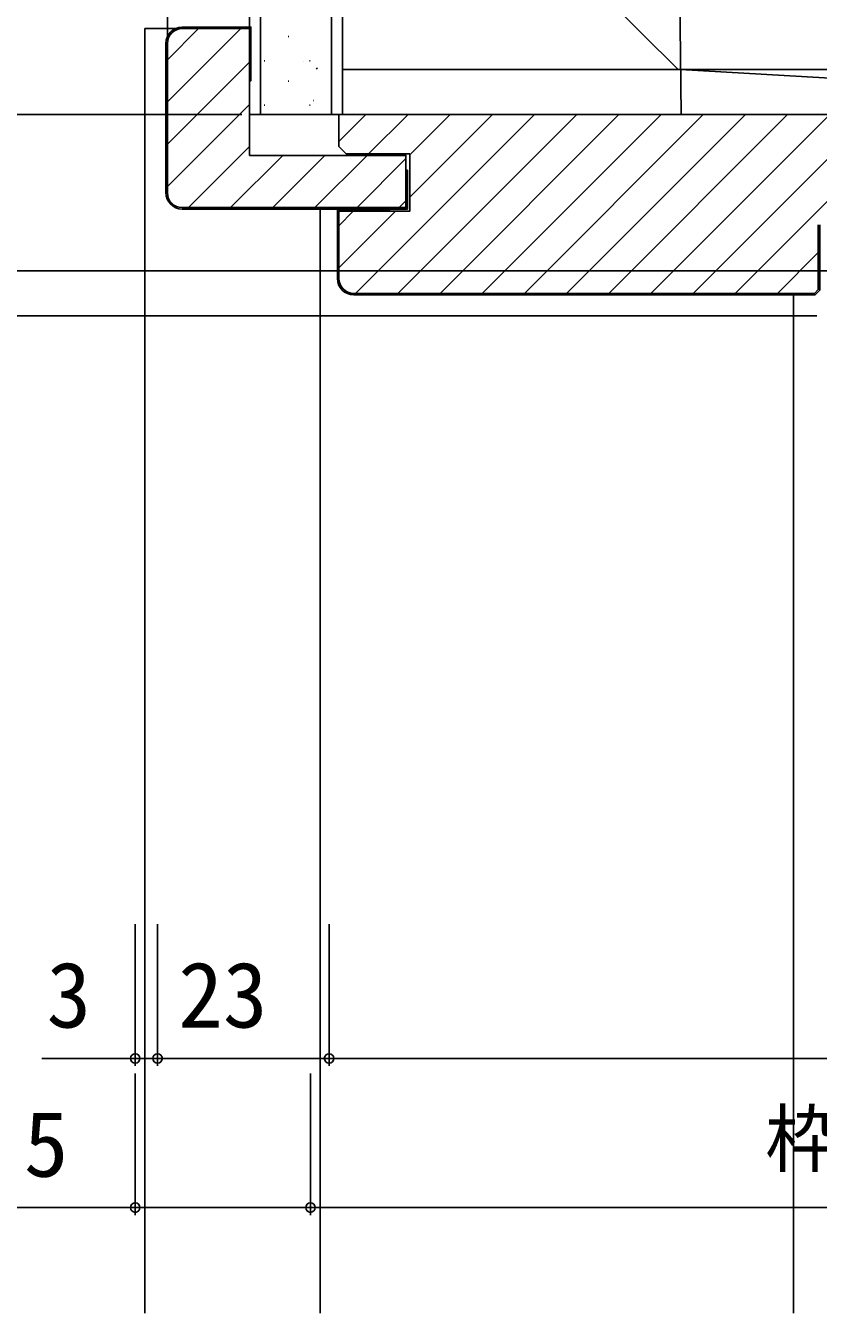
# Model space of a CAD drawing. Units: millimetres, scale not verified. Extents: x -525 to 525, y -783 to 779.
# Drawn here: x -414 to -307.7, y 322.8 to 495.5 of the extents above; entities that cross this region are included whole.
import ezdxf
from ezdxf.enums import TextEntityAlignment as Align

# ---------------------------------------------------------------- set-up
doc = ezdxf.new("R2010")
doc.units = ezdxf.units.MM
doc.header["$LTSCALE"] = 4
for name, color, linetype in [('0-5_YKK_12', 2, 'Continuous'), ('0-8_YKK_D', 6, 'Continuous'), ('0-A_YSS_K', 3, 'Continuous'), ('0-B_YSS_KE', 3, 'Continuous')]:
    doc.layers.add(name, color=color, linetype=linetype)
doc.styles.add('ＭＳ ゴシック', font='')
doc.styles.get('ＭＳ ゴシック').set_extended_font_data('MS Gothic')

msp = doc.modelspace()

# ---------------------------------------------------------------- linework, layer by layer
at = {"layer": '0-5_YKK_12'}
for p, q in [((-398.003, 495.097), (-384.001, 495.097)), ((-398.003, 322.847), (-398.003, 495.097)), ((-374.501, 322.847), (-374.501, 471.097)), ((-311.001, 322.847), (-311.001, 459.597))]:
    msp.add_line(p, q, dxfattribs=at)
at = {"layer": '0-8_YKK_D'}
for p, q in [((-395.001, 494.097), (-395.001, 569.597)), ((-385.001, 483.597), (-474.003, 483.597)), ((-304.001, 462.597), (-474.003, 462.597)), ((-304.001, 462.597), (-474.003, 462.597)), ((-304.001, 462.597), (-449.003, 462.597)), ((-307.901, 456.597), (-449.003, 456.597)), ((-399.315, 375.014), (-399.315, 356.014)), ((-396.313, 375.014), (-396.313, 356.014)), ((-396.313, 375.014), (-396.313, 356.014)), ((-373.313, 375.014), (-373.313, 356.014)), ((-373.313, 375.014), (-373.313, 356.014)), ((-373.313, 357.014), (-396.313, 357.014)), ((-373.313, 357.014), (-177.313, 357.014)), ((-399.315, 355.014), (-399.315, 336.014)), ((-375.813, 355.014), (-375.813, 336.014)), ((-375.813, 355.014), (-375.813, 336.014)), ((-375.813, 337.014), (-174.813, 337.014))]:
    msp.add_line(p, q, dxfattribs=at)
for points in [[(-396.313, 357.014), (-399.315, 357.014), (-411.82, 357.014)], [(-375.813, 337.014), (-399.315, 337.014), (-432.82, 337.014)]]:
    msp.add_lwpolyline(points, dxfattribs=at)
for centre in [(-399.315, 357.014), (-396.313, 357.014), (-396.313, 357.014), (-373.313, 357.014), (-373.313, 357.014), (-399.315, 337.014), (-375.813, 337.014), (-375.813, 337.014)]:
    msp.add_circle(centre, 0.637, dxfattribs=at)
at = {"layer": '0-A_YSS_K'}
for p, q in [((-384.001, 483.597), (-384.001, 528.597)), ((-382.501, 528.597), (-382.501, 483.597)), ((-373.001, 483.597), (-373.001, 528.597)), ((-371.501, 528.597), (-371.501, 483.597)), ((-326.501, 489.597), (-365.501, 528.597)), ((-326.501, 528.597), (-326.107, 483.597)), ((-395.001, 490.911), (-390.815, 495.097)), ((-395.001, 485.254), (-385.158, 495.097)), ((-378.796, 494.018), (-378.696, 494.018)), ((-395.001, 479.597), (-384.001, 490.597)), ((-382.026, 490.788), (-381.926, 490.788)), ((-376.717, 490.666), (-376.699, 490.673)), ((-375.946, 490.788), (-375.846, 490.788)), ((-375.037, 489.697), (-374.87, 489.808)), ((-176.501, 489.597), (-371.501, 489.597)), ((-326.159, 489.597), (-221.501, 483.597)), ((-378.796, 488.038), (-378.696, 488.038)), ((-375.425, 485.442), (-375.406, 485.449)), ((-395.001, 473.94), (-384.001, 484.94)), ((-384.001, 483.597), (-164.001, 483.597)), ((-382.026, 484.808), (-381.926, 484.808)), ((-375.946, 484.808), (-375.846, 484.808)), ((-372.001, 479.97), (-368.374, 483.597)), ((-369.746, 459.597), (-345.746, 483.597)), ((-368.017, 478.297), (-362.717, 483.597)), ((-364.089, 459.597), (-340.089, 483.597)), ((-362.501, 478.156), (-357.06, 483.597)), ((-362.501, 472.499), (-351.403, 483.597)), ((-358.433, 459.597), (-334.433, 483.597)), ((-352.776, 459.597), (-328.776, 483.597)), ((-347.119, 459.597), (-323.119, 483.597)), ((-341.462, 459.597), (-317.462, 483.597)), ((-335.805, 459.597), (-311.805, 483.597)), ((-330.148, 459.597), (-306.148, 483.597)), ((-324.491, 459.597), (-300.491, 483.597)), ((-318.835, 459.597), (-294.835, 483.597)), ((-392.187, 471.097), (-384.001, 479.284)), ((-386.531, 471.097), (-379.531, 478.097)), ((-380.874, 471.097), (-373.874, 478.097)), ((-375.217, 471.097), (-368.217, 478.097)), ((-369.56, 471.097), (-363.001, 477.656)), ((-363.903, 471.097), (-363.001, 471.999)), ((-372.001, 468.656), (-370.06, 470.597)), ((-372.001, 462.999), (-364.403, 470.597)), ((-313.178, 459.597), (-307.701, 465.074))]:
    msp.add_line(p, q, dxfattribs=at)
at = {"layer": '0-B_YSS_KE'}
for p, q in [((-395.201, 473.097), (-395.201, 493.097)), ((-395.001, 493.097), (-395.001, 473.097))]:
    msp.add_line(p, q, dxfattribs=at)
for points in [[(-393.001, 495.297), (-383.801, 495.297), (-383.801, 488.097), (-384.001, 488.097)], [(-384.001, 478.097), (-384.001, 495.097), (-393.001, 495.097)], [(-176.001, 483.597), (-372.001, 483.597), (-372.001, 479.297), (-371.001, 478.297), (-362.501, 478.297), (-362.501, 470.597), (-365.001, 470.597), (-372.001, 470.597), (-372.001, 461.597)], [(-393.001, 471.097), (-363.001, 471.097), (-363.001, 478.097), (-384.001, 478.097)], [(-363.001, 476.097), (-362.801, 476.097), (-362.801, 470.897), (-393.001, 470.897)], [(-372.201, 461.597), (-372.201, 470.797), (-365.201, 470.797), (-365.201, 470.597)], [(-370.001, 459.597), (-308.201, 459.597), (-307.701, 460.097), (-307.701, 468.797)], [(-307.501, 468.797), (-307.501, 460.014), (-308.118, 459.397), (-370.001, 459.397)]]:
    msp.add_lwpolyline(points, dxfattribs=at)
for centre, radius, start, end in [((-393.001, 493.097), 2.2, 90, 180), ((-393.001, 493.097), 2, 90, 180), ((-393.001, 473.097), 2.2, 180, 270), ((-393.001, 473.097), 2, 180, 270), ((-370.001, 461.597), 2.2, 180.00001, 269.99999), ((-370.001, 461.597), 2, 180.00001, 269.99999)]:
    msp.add_arc(centre, radius, start, end, dxfattribs=at)

# ---------------------------------------------------------------- texts
at = {"layer": '0-8_YKK_D', "style": 'ＭＳ ゴシック'}
for s, height, p in [('3', 8.798, (-411.206, 358.514)), ('23', 8.798, (-393.54, 358.514)), ('枠見込【201】', 7.331, (-314.83, 340.378)), ('23.5', 8.798, (-432.206, 338.514))]:
    msp.add_text(s, height=height, dxfattribs=at).set_placement(p, align=Align.BOTTOM_LEFT)

doc.saveas('drawing.dxf')
